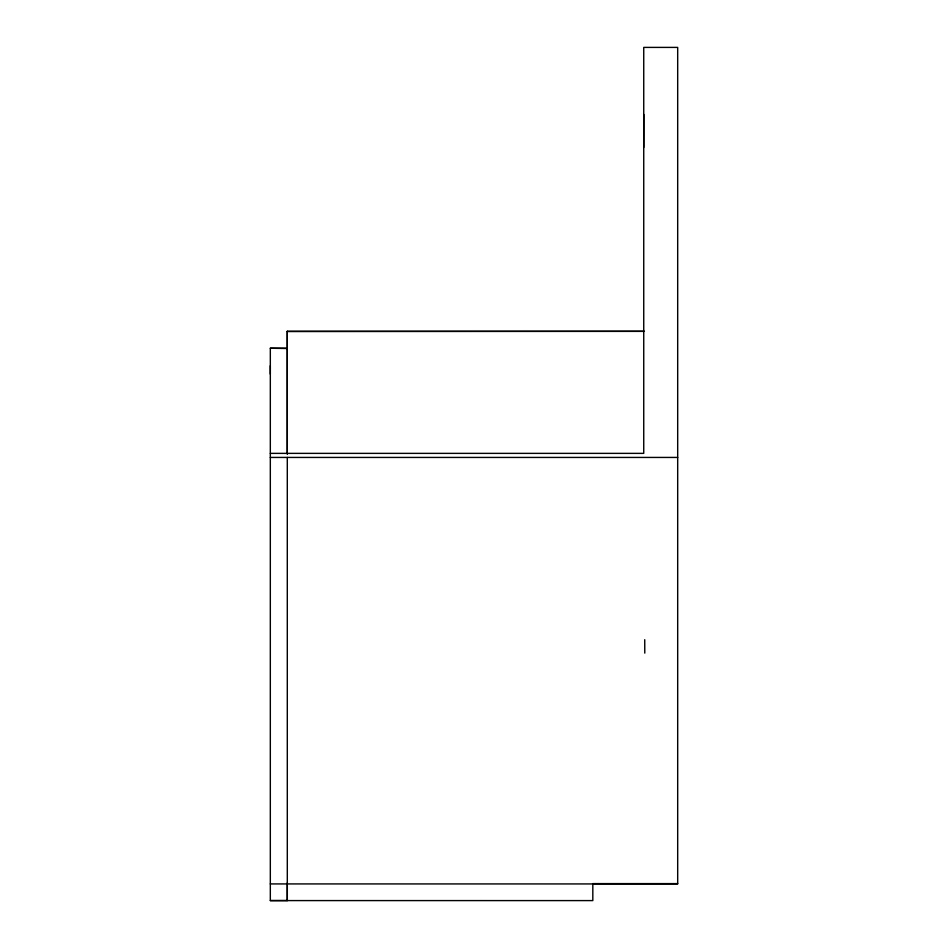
<?xml version="1.0" encoding="UTF-8"?>
<svg xmlns="http://www.w3.org/2000/svg" width="948" height="948" viewBox="0 0 948 948"><rect width="100%" height="100%" fill="white"/><g stroke="black" fill="none" stroke-linecap="round" stroke-linejoin="round"><path stroke-width="1.42" d="M677.69 883.607L592.82 883.607L592.82 900.6L270.322 900.588L270.322 348.248L287.291 348.248L287.303 453.594M287.291 454.222L287.291 331.279L644.427 331.302M643.739 147.473L643.799 114.4M643.739 331.362L287.291 331.539M287.303 348.497L270.322 348.248M270.31 453.369L643.739 453.369L643.739 47.4L677.69 47.4L677.69 883.939L270.31 883.927M270.31 457.434L677.69 457.434M270.31 900.588L287.28 900.576M270.31 365.715L270.31 374.069M287.291 331.279L287.291 348.248M287.303 882.825L287.303 900.588L287.291 457.422M644.735 639.699A950.583 0.616 89.8 0 1 644.782 653.125"/></g></svg>
